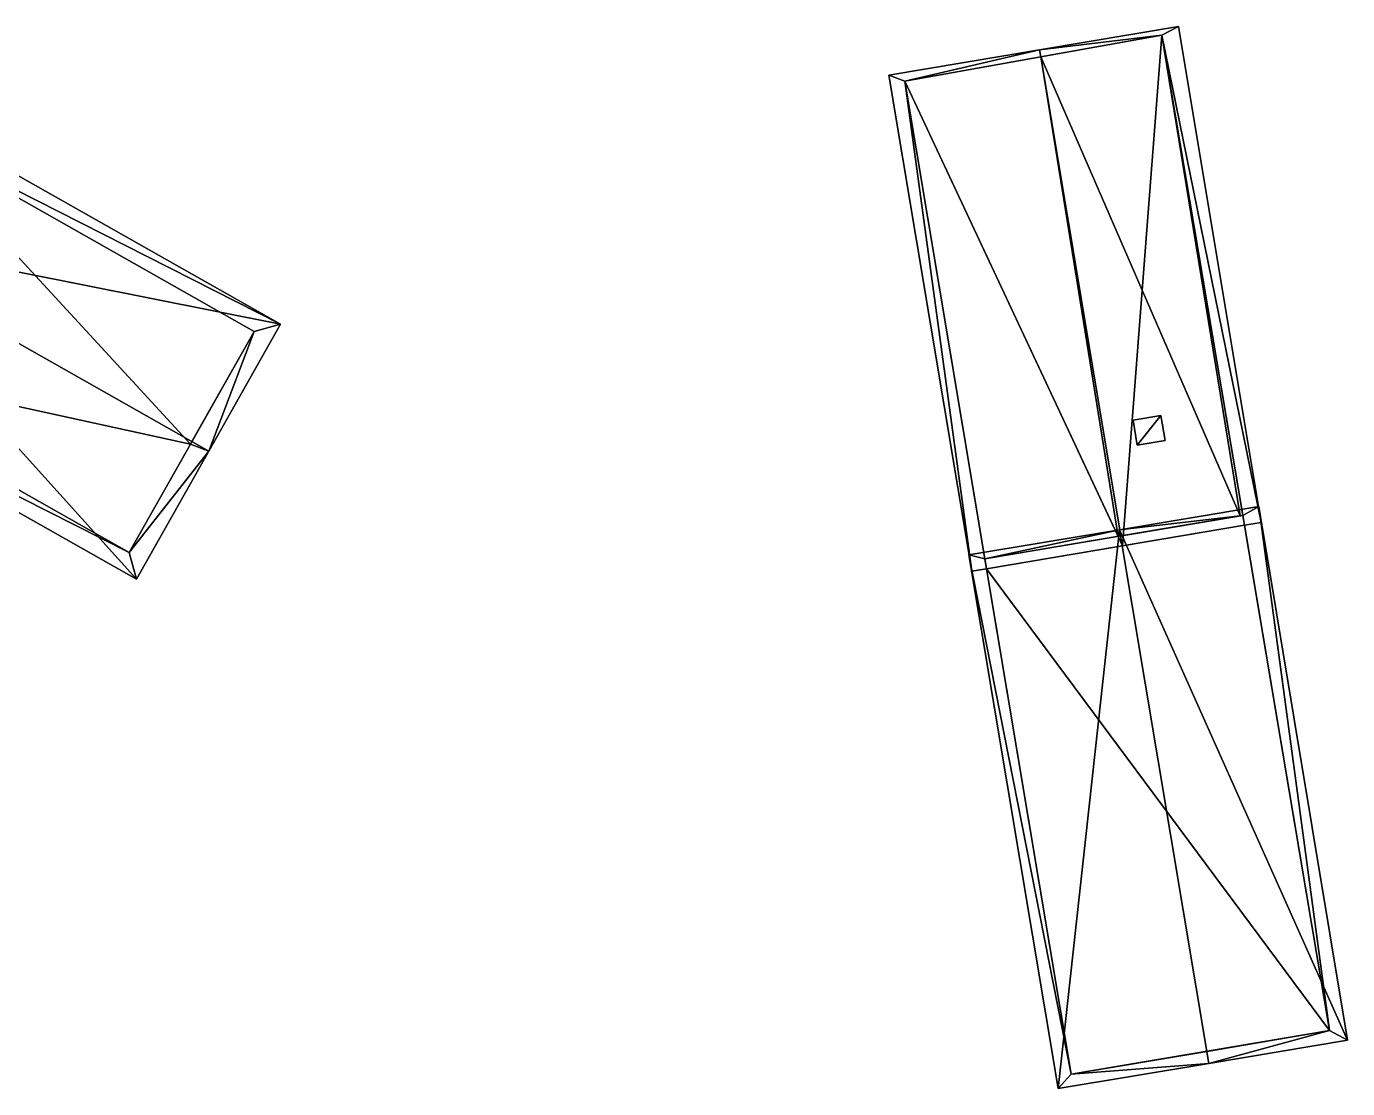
# Model space of a CAD drawing. Extents: x 2679264 to 2679716, y 1246766 to 1247183.
# Drawn here: x 2679528.8 to 2679579.7, y 1247017 to 1247057.9 of the extents above; entities that cross this region are included whole.
import ezdxf

# ---------------------------------------------------------------- set-up
doc = ezdxf.new("R2010")
doc.units = 0

msp = doc.modelspace()

# ---------------------------------------------------------------- linework, layer by layer
for points in [[(2679573.16, 1247057.9, 448.376), (2679572.52, 1247057.56, 448.698), (2679567.82, 1247057, 450.912)], [(2679573.16, 1247057.9, 448.376), (2679567.82, 1247057, 450.912), (2679572.52, 1247057.56, 448.698)], [(2679573.16, 1247057.9, 448.376), (2679576.35, 1247038.82, 448.376), (2679572.52, 1247057.56, 448.698)], [(2679576.35, 1247038.82, 448.376), (2679573.16, 1247057.9, 448.376), (2679572.52, 1247057.56, 448.698)], [(2679572.52, 1247057.56, 436.04), (2679567.87, 1247056.73, 450.912), (2679562.63, 1247055.79, 436.04)], [(2679571.01, 1247037.92, 436.04), (2679572.52, 1247057.56, 436.04), (2679562.63, 1247055.79, 436.04)], [(2679572.52, 1247057.56, 448.698), (2679567.87, 1247056.73, 450.912), (2679567.82, 1247057, 450.912)], [(2679572.52, 1247057.56, 448.698), (2679567.82, 1247057, 450.912), (2679567.87, 1247056.73, 450.912)], [(2679572.52, 1247057.56, 448.698), (2679575.54, 1247039.07, 448.728), (2679567.87, 1247056.73, 450.912)], [(2679572.52, 1247057.56, 448.698), (2679567.87, 1247056.73, 450.912), (2679572.52, 1247057.56, 436.04)], [(2679571.01, 1247037.92, 436.04), (2679575.7, 1247038.71, 436.04), (2679572.52, 1247057.56, 436.04)], [(2679575.54, 1247039.07, 448.728), (2679572.52, 1247057.56, 448.698), (2679575.64, 1247039.08, 448.684)], [(2679576.35, 1247038.82, 448.376), (2679575.7, 1247038.71, 448.684), (2679572.52, 1247057.56, 448.698)], [(2679575.7, 1247038.71, 448.684), (2679576.35, 1247038.82, 448.376), (2679572.52, 1247057.56, 448.698)], [(2679572.52, 1247057.56, 436.04), (2679575.64, 1247039.08, 448.684), (2679572.52, 1247057.56, 448.698)], [(2679572.52, 1247057.56, 436.04), (2679575.64, 1247039.08, 436.04), (2679575.64, 1247039.08, 448.684)], [(2679562.02, 1247056.02, 448.376), (2679567.82, 1247057, 450.912), (2679562.63, 1247055.79, 448.616)], [(2679567.82, 1247057, 450.912), (2679562.02, 1247056.02, 448.376), (2679562.63, 1247055.79, 448.616)], [(2679567.82, 1247057, 450.912), (2679567.87, 1247056.73, 450.912), (2679562.63, 1247055.79, 448.616)], [(2679567.87, 1247056.73, 450.912), (2679567.82, 1247057, 450.912), (2679562.63, 1247055.79, 448.616)], [(2679562.63, 1247055.79, 448.616), (2679567.87, 1247056.73, 450.912), (2679570.84, 1247038.28, 450.864)], [(2679567.87, 1247056.73, 450.912), (2679562.63, 1247055.79, 448.616), (2679562.63, 1247055.79, 436.04)], [(2679570.94, 1247038.3, 450.911), (2679567.87, 1247056.73, 450.912), (2679575.54, 1247039.07, 448.728)], [(2679570.84, 1247038.28, 450.864), (2679567.87, 1247056.73, 450.912), (2679570.94, 1247038.3, 450.911)], [(2679562.02, 1247056.02, 448.376), (2679562.63, 1247055.79, 448.616), (2679565.21, 1247036.94, 448.376)], [(2679562.02, 1247056.02, 448.376), (2679565.21, 1247036.94, 448.376), (2679562.63, 1247055.79, 448.616)], [(2679565.71, 1247037.42, 448.624), (2679562.63, 1247055.79, 448.616), (2679570.84, 1247038.28, 450.864)], [(2679562.63, 1247055.79, 448.616), (2679565.78, 1247037.03, 448.624), (2679565.21, 1247036.94, 448.376)], [(2679565.21, 1247036.94, 448.376), (2679565.78, 1247037.03, 448.624), (2679562.63, 1247055.79, 448.616)], [(2679565.71, 1247037.42, 436.04), (2679562.63, 1247055.79, 448.616), (2679565.71, 1247037.42, 448.624)], [(2679565.71, 1247037.42, 436.04), (2679562.63, 1247055.79, 436.04), (2679562.63, 1247055.79, 448.616)], [(2679571.01, 1247037.92, 436.04), (2679562.63, 1247055.79, 436.04), (2679565.78, 1247037.03, 436.04)], [(2679521.07, 1247049.93, 451.001), (2679523.83, 1247054.81, 448.348), (2679538.62, 1247046.45, 448.348)], [(2679538.62, 1247046.45, 448.348), (2679523.83, 1247054.81, 448.348), (2679524.12, 1247053.79, 448.703)], [(2679535.15, 1247041.83, 436.245), (2679524.12, 1247053.79, 436.245), (2679519.31, 1247045.29, 436.245)], [(2679537.6, 1247046.16, 448.703), (2679538.62, 1247046.45, 448.348), (2679524.12, 1247053.79, 448.703)], [(2679537.6, 1247046.16, 448.703), (2679524.12, 1247053.79, 448.703), (2679537.6, 1247046.16, 436.245)], [(2679537.6, 1247046.16, 436.245), (2679524.12, 1247053.79, 448.703), (2679524.12, 1247053.79, 436.245)], [(2679535.15, 1247041.83, 436.245), (2679537.6, 1247046.16, 436.245), (2679524.12, 1247053.79, 436.245)], [(2679518.29, 1247045, 448.348), (2679521.07, 1247049.93, 451.001), (2679533.07, 1247036.64, 448.348)], [(2679533.07, 1247036.64, 448.348), (2679521.07, 1247049.93, 451.001), (2679535.86, 1247041.56, 451.001)], [(2679535.86, 1247041.56, 451.001), (2679521.07, 1247049.93, 451.001), (2679538.62, 1247046.45, 448.348)], [(2679535.86, 1247041.56, 451.001), (2679538.62, 1247046.45, 448.348), (2679537.6, 1247046.16, 448.703)], [(2679535.15, 1247041.83, 450.947), (2679535.21, 1247041.93, 451.001), (2679537.6, 1247046.16, 448.703)], [(2679535.15, 1247041.83, 450.947), (2679537.6, 1247046.16, 448.703), (2679535.15, 1247041.83, 436.245)], [(2679535.15, 1247041.83, 436.245), (2679537.6, 1247046.16, 448.703), (2679537.6, 1247046.16, 436.245)], [(2679535.21, 1247041.93, 451.001), (2679535.86, 1247041.56, 451.001), (2679537.6, 1247046.16, 448.703)], [(2679519.31, 1247045.29, 448.7), (2679518.29, 1247045, 448.348), (2679532.79, 1247037.66, 448.7)], [(2679518.29, 1247045, 448.348), (2679533.07, 1247036.64, 448.348), (2679532.79, 1247037.66, 448.7)], [(2679519.31, 1247045.29, 448.7), (2679532.79, 1247037.66, 448.7), (2679519.31, 1247045.29, 436.245)], [(2679519.31, 1247045.29, 436.245), (2679532.79, 1247037.66, 448.7), (2679532.79, 1247037.66, 436.245)], [(2679535.15, 1247041.83, 436.245), (2679519.31, 1247045.29, 436.245), (2679532.79, 1247037.66, 436.245)], [(2679571.58, 1247041.79, 451.64), (2679571.42, 1247042.75, 451.64), (2679572.49, 1247042.93, 451.64)], [(2679571.42, 1247042.75, 451.64), (2679572.49, 1247042.93, 449.843), (2679572.49, 1247042.93, 451.64)], [(2679571.42, 1247042.75, 451.64), (2679571.42, 1247042.75, 450.349), (2679572.49, 1247042.93, 449.843)], [(2679572.65, 1247041.97, 451.64), (2679571.58, 1247041.79, 451.64), (2679572.49, 1247042.93, 451.64)], [(2679572.49, 1247042.93, 451.64), (2679572.65, 1247041.97, 449.843), (2679572.65, 1247041.97, 451.64)], [(2679572.49, 1247042.93, 451.64), (2679572.49, 1247042.93, 449.843), (2679572.65, 1247041.97, 449.843)], [(2679571.58, 1247041.79, 451.64), (2679571.42, 1247042.75, 450.349), (2679571.42, 1247042.75, 451.64)], [(2679571.58, 1247041.79, 451.64), (2679571.58, 1247041.79, 450.349), (2679571.42, 1247042.75, 450.349)], [(2679535.15, 1247041.83, 450.947), (2679535.86, 1247041.56, 451.001), (2679535.21, 1247041.93, 451.001)], [(2679572.65, 1247041.97, 451.64), (2679571.58, 1247041.79, 450.349), (2679571.58, 1247041.79, 451.64)], [(2679572.65, 1247041.97, 451.64), (2679572.65, 1247041.97, 449.843), (2679571.58, 1247041.79, 450.349)], [(2679535.86, 1247041.56, 451.001), (2679535.15, 1247041.83, 450.947), (2679532.79, 1247037.66, 448.7)], [(2679532.79, 1247037.66, 448.7), (2679535.15, 1247041.83, 450.947), (2679535.15, 1247041.83, 436.245)], [(2679532.79, 1247037.66, 448.7), (2679535.15, 1247041.83, 436.245), (2679532.79, 1247037.66, 436.245)], [(2679533.07, 1247036.64, 448.348), (2679535.86, 1247041.56, 451.001), (2679532.79, 1247037.66, 448.7)], [(2679570.9, 1247038.54, 451.659), (2679576.25, 1247039.43, 449.15), (2679579.67, 1247018.9, 449.15)], [(2679576.25, 1247039.43, 449.15), (2679570.9, 1247038.54, 451.659), (2679575.64, 1247039.08, 449.456)], [(2679578.98, 1247019.27, 449.441), (2679576.25, 1247039.43, 449.15), (2679575.64, 1247039.08, 449.456)], [(2679579.67, 1247018.9, 449.15), (2679576.25, 1247039.43, 449.15), (2679578.98, 1247019.27, 449.441)], [(2679575.64, 1247039.08, 449.456), (2679570.9, 1247038.54, 451.659), (2679570.95, 1247038.3, 451.659)], [(2679571.21, 1247038.34, 450.787), (2679575.64, 1247039.08, 449.456), (2679570.95, 1247038.3, 451.659)], [(2679575.64, 1247039.08, 448.684), (2679575.64, 1247039.08, 449.456), (2679571.21, 1247038.34, 450.787)], [(2679575.64, 1247039.08, 436.04), (2679575.7, 1247038.71, 448.684), (2679575.64, 1247039.08, 448.684)], [(2679575.64, 1247039.08, 436.04), (2679575.7, 1247038.71, 436.04), (2679575.7, 1247038.71, 448.684)], [(2679575.7, 1247038.71, 448.684), (2679578.98, 1247019.27, 449.441), (2679575.64, 1247039.08, 449.456)], [(2679575.64, 1247039.08, 448.684), (2679575.7, 1247038.71, 448.684), (2679575.64, 1247039.08, 449.456)], [(2679565.1, 1247037.57, 449.15), (2679570.9, 1247038.54, 451.659), (2679568.53, 1247017.04, 449.15)], [(2679570.9, 1247038.54, 451.659), (2679565.1, 1247037.57, 449.15), (2679565.71, 1247037.42, 449.395)], [(2679570.9, 1247038.54, 451.659), (2679565.71, 1247037.42, 449.395), (2679570.95, 1247038.3, 451.659)], [(2679578.98, 1247019.27, 436.04), (2679575.7, 1247038.71, 436.04), (2679565.78, 1247037.03, 436.04)], [(2679568.53, 1247017.04, 449.15), (2679570.9, 1247038.54, 451.659), (2679574.33, 1247018.01, 451.659)], [(2679574.33, 1247018.01, 451.659), (2679570.9, 1247038.54, 451.659), (2679579.67, 1247018.9, 449.15)], [(2679570.94, 1247038.3, 450.911), (2679571.21, 1247038.34, 450.787), (2679570.95, 1247038.3, 451.659)], [(2679575.7, 1247038.71, 448.684), (2679578.98, 1247019.27, 436.04), (2679578.98, 1247019.27, 449.441)], [(2679575.7, 1247038.71, 448.684), (2679575.7, 1247038.71, 436.04), (2679578.98, 1247019.27, 436.04)], [(2679570.95, 1247038.3, 451.659), (2679565.71, 1247037.42, 449.395), (2679570.65, 1247038.25, 450.784)], [(2679570.65, 1247038.25, 450.784), (2679565.71, 1247037.42, 449.395), (2679565.71, 1247037.42, 448.624)], [(2679570.94, 1247038.3, 450.911), (2679570.95, 1247038.3, 451.659), (2679570.65, 1247038.25, 450.784)], [(2679565.1, 1247037.57, 449.15), (2679568.53, 1247017.04, 449.15), (2679569.04, 1247017.59, 449.403)], [(2679565.71, 1247037.42, 449.395), (2679565.1, 1247037.57, 449.15), (2679569.04, 1247017.59, 449.403)], [(2679565.78, 1247037.03, 436.04), (2679565.71, 1247037.42, 448.624), (2679565.78, 1247037.03, 448.624)], [(2679565.78, 1247037.03, 436.04), (2679565.71, 1247037.42, 436.04), (2679565.71, 1247037.42, 448.624)], [(2679565.78, 1247037.03, 448.624), (2679565.71, 1247037.42, 449.395), (2679569.04, 1247017.59, 449.403)], [(2679565.78, 1247037.03, 448.624), (2679565.71, 1247037.42, 448.624), (2679565.71, 1247037.42, 449.395)], [(2679569.04, 1247017.59, 436.04), (2679565.78, 1247037.03, 448.624), (2679569.04, 1247017.59, 449.403)], [(2679569.04, 1247017.59, 436.04), (2679565.78, 1247037.03, 436.04), (2679565.78, 1247037.03, 448.624)], [(2679578.98, 1247019.27, 436.04), (2679565.78, 1247037.03, 436.04), (2679569.04, 1247017.59, 436.04)], [(2679569.04, 1247017.59, 436.04), (2679574.25, 1247018.47, 451.659), (2679578.98, 1247019.27, 436.04)], [(2679574.25, 1247018.47, 451.659), (2679574.33, 1247018.01, 451.659), (2679578.98, 1247019.27, 449.441)], [(2679574.25, 1247018.47, 451.659), (2679578.98, 1247019.27, 449.441), (2679578.98, 1247019.27, 436.04)], [(2679574.33, 1247018.01, 451.659), (2679579.67, 1247018.9, 449.15), (2679578.98, 1247019.27, 449.441)], [(2679568.53, 1247017.04, 449.15), (2679574.33, 1247018.01, 451.659), (2679569.04, 1247017.59, 449.403)], [(2679569.04, 1247017.59, 449.403), (2679574.33, 1247018.01, 451.659), (2679574.25, 1247018.47, 451.659)], [(2679569.04, 1247017.59, 449.403), (2679574.25, 1247018.47, 451.659), (2679569.04, 1247017.59, 436.04)]]:
    msp.add_3dface(points)

doc.saveas('drawing.dxf')
